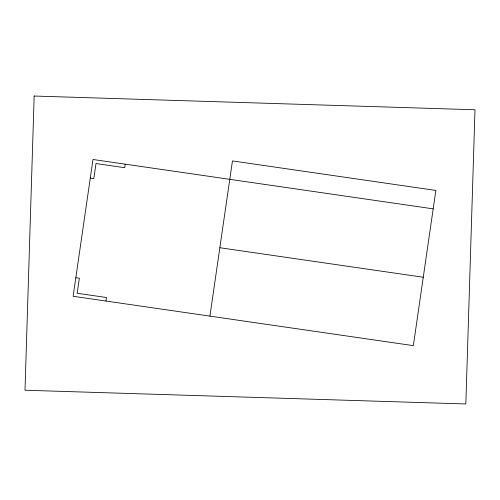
<?xml version="1.0" encoding="UTF-8"?>
<svg xmlns="http://www.w3.org/2000/svg" width="500" height="500" viewBox="0 0 500 500"><rect width="100%" height="100%" fill="white"/><g stroke="black" fill="none" stroke-linecap="round" stroke-linejoin="round"><path stroke-width="0.75" d="M125.206 164.169L124.694 167.7L96 163.531L93.819 178.594L90.288 178.081M105.975 301.044L106.487 297.512L77.175 293.263L79.356 278.244L75.825 277.731M209.925 316.131L232.444 160.925L435.863 190.444L413.344 345.644L73.131 296.281L92.981 159.488L433.188 208.856M219.85 247.731L423.269 277.25M34.169 96.031L25 390.231L465.838 403.969L475 109.769L34.169 96.031"/></g></svg>
